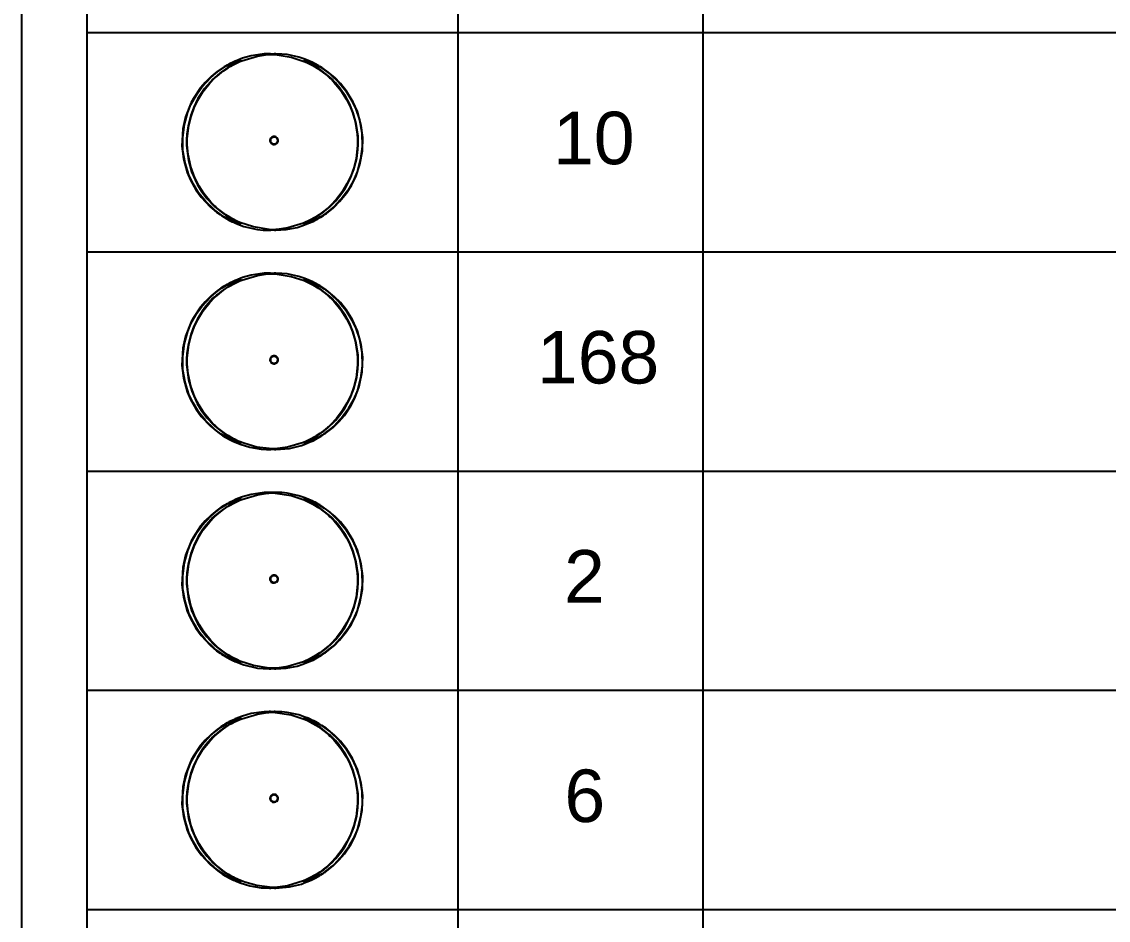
# Model space of a CAD drawing. Header units: millimetres. Extents: x 0 to 135, y -17 to 120.
# Drawn here: x 0 to 7.62, y 66.45 to 72.75 of the extents above; entities that cross this region are included whole.
import ezdxf

# ---------------------------------------------------------------- set-up
doc = ezdxf.new("R2010")
doc.units = ezdxf.units.MM
doc.layers.add('Plan View', color=7, linetype='Continuous')
doc.layers.add('Plant Legend', color=7, linetype='Continuous')
picture_1 = doc.add_image_def('image1.jpg', size_in_pixel=(8192, 8192))

# ---------------------------------------------------------------- blocks, each defined once
blk = doc.blocks.new('1')
at = {"flags": 1}
for tag in ['Export Name', 'Export Layer']:
    blk.add_attdef(tag, (0, 0), '', height=0.0254, dxfattribs=at)
at = {"layer": 'Plan View'}
image = blk.add_image(picture_1, insert=(0, 0), size_in_units=(120, 120), dxfattribs=dict(at, fade=50))
image.dxf.flags = 7
blk = doc.blocks.new('422')
at = {"layer": 'Plant Legend'}
for points in [[(0.4583, 119.2984), (21.053, 119.2984), (21.053, 6.5593), (0.4583, 6.5593)], [(1.7394, 71.2851), (1.7485, 71.2853), (1.7578, 71.2872), (1.7632, 71.287), (1.7725, 71.285), (1.7819, 71.2852), (1.8541, 71.2898), (1.9317, 71.3046), (1.9731, 71.3173), (2.0189, 71.336), (2.0253, 71.3393), (2.0293, 71.3409), (2.0308, 71.3413), (2.044, 71.3468), (2.0644, 71.3574), (2.0748, 71.3634), (2.0762, 71.3641), (2.0925, 71.3734), (2.0975, 71.3769), (2.1176, 71.3895), (2.1243, 71.3942), (2.1297, 71.3975), (2.1376, 71.4035), (2.1844, 71.4407), (2.1911, 71.4473), (2.2303, 71.4857), (2.2795, 71.5459), (2.3128, 71.5981), (2.3463, 71.6663), (2.373, 71.7453), (2.3905, 71.8428), (2.3928, 71.9351), (2.3823, 72.0207), (2.3556, 72.117), (2.3262, 72.184), (2.2794, 72.2614), (2.2363, 72.3149), (2.1965, 72.3556), (2.151, 72.3938), (2.1054, 72.4259), (2.0908, 72.4344), (2.0855, 72.438), (2.0587, 72.4527), (2.0547, 72.4545), (2.0373, 72.4635), (2.0306, 72.4661), (2.0253, 72.4677), (2.0238, 72.4687), (2.0091, 72.4754), (1.9865, 72.4841), (1.9451, 72.499), (1.8621, 72.5165), (1.8247, 72.5205), (1.7819, 72.5213), (1.7766, 72.5222), (1.7699, 72.5221), (1.7605, 72.5203), (1.7538, 72.5202), (1.7445, 72.5222), (1.7351, 72.5221), (1.7017, 72.5211), (1.6094, 72.5083), (1.5479, 72.4914), (1.5154, 72.4781), (1.5104, 72.4758), (1.4983, 72.4714), (1.4917, 72.468), (1.4524, 72.45), (1.4449, 72.4453), (1.4206, 72.4312), (1.3994, 72.4178), (1.3713, 72.3978), (1.3293, 72.363), (1.3259, 72.3599), (1.2868, 72.3216), (1.2547, 72.2841), (1.2042, 72.2091), (1.1892, 72.1812), (1.1492, 72.0809), (1.1303, 71.9953), (1.1241, 71.8736), (1.1347, 71.7867), (1.1614, 71.6903), (1.1841, 71.6367), (1.2216, 71.5697), (1.259, 71.5176), (1.3219, 71.4505), (1.3676, 71.4122), (1.3915, 71.3948), (1.4021, 71.3878), (1.4583, 71.3546), (1.477, 71.3451), (1.4863, 71.3413), (1.4917, 71.3395), (1.4944, 71.3382), (1.4957, 71.3373), (1.5118, 71.3305), (1.5131, 71.3301), (1.5146, 71.3293), (1.5171, 71.3285), (1.5586, 71.3123), (1.6549, 71.2907), (1.695, 71.2868), (1.7351, 71.286)], [(1.7578, 71.289), (1.7351, 71.2902), (1.6254, 71.3082), (1.5305, 71.3393), (1.5131, 71.3471), (1.4743, 71.3672), (1.4476, 71.3831), (1.4275, 71.3965), (1.4207, 71.4015), (1.374, 71.4378), (1.3647, 71.4457), (1.3564, 71.4537), (1.3499, 71.4593), (1.3267, 71.4831), (1.2773, 71.5433), (1.2437, 71.5954), (1.2143, 71.6529), (1.186, 71.7291), (1.167, 71.8161), (1.1607, 71.8869), (1.1608, 71.9257), (1.1716, 72.0193), (1.1876, 72.0835), (1.2089, 72.1424), (1.2355, 72.1972), (1.2716, 72.2561), (1.3196, 72.3162), (1.3526, 72.3504), (1.37, 72.3663), (1.4155, 72.4024), (1.4489, 72.425), (1.4623, 72.4334), (1.4827, 72.4446), (1.4837, 72.4453), (1.5305, 72.4679), (1.5439, 72.4729), (1.6535, 72.5053), (1.7097, 72.5141), (1.7592, 72.5181), (1.7779, 72.5171), (1.8902, 72.4994), (1.9825, 72.4694), (2.0012, 72.4615), (2.0052, 72.4593), (2.0427, 72.44), (2.0841, 72.4148), (2.0922, 72.4085), (2.143, 72.3694), (2.1523, 72.3615), (2.1604, 72.3537), (2.1644, 72.3506), (2.1903, 72.3243), (2.2048, 72.3082), (2.2396, 72.2641), (2.2785, 72.2026), (2.3016, 72.1571), (2.3205, 72.1103), (2.3392, 72.0474), (2.3537, 71.9592), (2.3556, 71.9282), (2.3562, 71.8816), (2.3454, 71.788), (2.3295, 71.7238), (2.3081, 71.665), (2.2816, 71.6101), (2.2482, 71.5553), (2.2081, 71.5031), (2.1654, 71.4577), (2.1561, 71.4496), (2.1496, 71.443), (2.1002, 71.4039), (2.0907, 71.3975), (2.0868, 71.3943), (2.06, 71.3774), (2.0173, 71.3538), (1.9865, 71.3393), (1.9758, 71.3351), (1.8662, 71.3024), (1.806, 71.293)], [(1.5278, 71.3289), (1.5091, 71.3351), (1.4917, 71.3418), (1.4716, 71.3523), (1.4609, 71.3567), (1.4502, 71.3628), (1.4235, 71.378), (1.3981, 71.394), (1.3553, 71.426), (1.3497, 71.4309), (1.2894, 71.4884), (1.241, 71.5486), (1.2022, 71.6115), (1.1726, 71.6743), (1.1456, 71.7586), (1.1313, 71.8442), (1.1291, 71.9364), (1.1409, 72.0274), (1.1649, 72.113), (1.1874, 72.1665), (1.23, 72.2427), (1.2633, 72.2881), (1.3285, 72.3585), (1.374, 72.3956), (1.4021, 72.4157), (1.4369, 72.4372), (1.4436, 72.4407), (1.4917, 72.4651), (1.4984, 72.4676), (1.5118, 72.4735), (1.5305, 72.479), (1.5332, 72.479), (1.5345, 72.4786), (1.5352, 72.4781), (1.5345, 72.4766), (1.5332, 72.4751), (1.5265, 72.471), (1.4777, 72.446), (1.4528, 72.4312), (1.3981, 72.3936), (1.3927, 72.3892), (1.37, 72.3707), (1.366, 72.3666), (1.3566, 72.359), (1.3513, 72.3535), (1.3419, 72.3456), (1.2831, 72.2787), (1.2683, 72.2587), (1.2359, 72.2079), (1.2067, 72.1491), (1.1854, 72.0928), (1.1667, 72.018), (1.1584, 71.9578), (1.1567, 71.9217), (1.1561, 71.8896), (1.157, 71.8789), (1.1574, 71.8615), (1.1698, 71.7733), (1.1922, 71.6944), (1.2309, 71.6085), (1.259, 71.5618), (1.2991, 71.5084), (1.3433, 71.4603), (1.3554, 71.4496), (1.3981, 71.4134), (1.4262, 71.3933), (1.4329, 71.3892), (1.4463, 71.3801), (1.4704, 71.3654), (1.481, 71.3597), (1.5318, 71.3332), (1.5333, 71.332), (1.5344, 71.3306), (1.5345, 71.3291), (1.5332, 71.3283), (1.5291, 71.3285)], [(1.9825, 71.3288), (1.982, 71.3293), (1.9825, 71.3307), (1.9878, 71.3349), (1.9959, 71.3389), (2.0012, 71.3418), (2.0416, 71.3627), (2.0587, 71.3729), (2.0643, 71.3761), (2.0694, 71.3795), (2.1176, 71.4125), (2.1243, 71.418), (2.147, 71.4365), (2.151, 71.4406), (2.1577, 71.4457), (2.1657, 71.4537), (2.1738, 71.4603), (2.2032, 71.4914), (2.246, 71.5446), (2.266, 71.5741), (2.3051, 71.6462), (2.3304, 71.7104), (2.3504, 71.7893), (2.3587, 71.8508), (2.3605, 71.8869), (2.3609, 71.9177), (2.3596, 71.9458), (2.3472, 72.0341), (2.3262, 72.1091), (2.2992, 72.1731), (2.2714, 72.2243), (2.2244, 72.2908), (2.2005, 72.3189), (2.1722, 72.3483), (2.1629, 72.3564), (2.159, 72.3604), (2.1508, 72.3671), (2.0971, 72.4099), (2.0801, 72.4211), (2.0439, 72.4433), (2.032, 72.45), (1.9865, 72.4731), (1.9837, 72.4754), (1.9826, 72.4767), (1.9827, 72.4781), (1.9838, 72.4788), (1.9852, 72.4791), (1.9878, 72.4787), (2.0079, 72.4721), (2.0253, 72.4654), (2.028, 72.464), (2.0388, 72.458), (2.0534, 72.4519), (2.0641, 72.4459), (2.0721, 72.4416), (2.0761, 72.4392), (2.0908, 72.431), (2.1216, 72.4111), (2.163, 72.3801), (2.2276, 72.3189), (2.2731, 72.2627), (2.3162, 72.1932), (2.3444, 72.133), (2.3687, 72.0595), (2.3854, 71.9672), (2.388, 71.8722), (2.3773, 71.7853), (2.3522, 71.6944), (2.3243, 71.6302), (2.287, 71.5647), (2.2538, 71.5192), (2.1885, 71.4487), (2.1826, 71.4443), (2.1764, 71.4383), (2.1323, 71.4037), (2.1042, 71.3846), (2.0962, 71.3794), (2.0775, 71.3686), (2.0681, 71.3633), (2.029, 71.344), (2.028, 71.3433), (2.0052, 71.3338), (1.9878, 71.3285), (1.9852, 71.3282), (1.9838, 71.3283)], [(1.7652, 71.8869), (1.7732, 71.8869), (1.7839, 71.8896), (1.7899, 71.8939), (1.7939, 71.8977), (1.7966, 71.9017), (1.7993, 71.9102), (1.7994, 71.9177), (1.7972, 71.9257), (1.795, 71.9297), (1.7926, 71.9326), (1.7859, 71.9383), (1.7817, 71.9404), (1.7752, 71.9418), (1.7665, 71.9418), (1.7598, 71.9404), (1.7546, 71.9378), (1.7485, 71.9331), (1.7458, 71.9297), (1.7431, 71.9243), (1.7418, 71.919), (1.7415, 71.9124), (1.7432, 71.9043), (1.7445, 71.9015), (1.7471, 71.8976), (1.7511, 71.8936), (1.7566, 71.8896), (1.7605, 71.888)], [(1.7645, 71.8895), (1.7592, 71.8918), (1.7538, 71.8956), (1.751, 71.899), (1.7478, 71.9057), (1.7466, 71.911), (1.7466, 71.9177), (1.7478, 71.9231), (1.7502, 71.9284), (1.7529, 71.9324), (1.7565, 71.9357), (1.7618, 71.9388), (1.7645, 71.9398), (1.7685, 71.9404), (1.7752, 71.94), (1.7766, 71.9397), (1.7819, 71.937), (1.7878, 71.9324), (1.7907, 71.9284), (1.7932, 71.9231), (1.7944, 71.9177), (1.7945, 71.9124), (1.7931, 71.9057), (1.7907, 71.9003), (1.7872, 71.8956), (1.7819, 71.8916), (1.7792, 71.89), (1.7776, 71.8896), (1.7766, 71.8891), (1.7699, 71.8885), (1.7659, 71.889)], [(1.7394, 69.7477), (1.7485, 69.7478), (1.7578, 69.7497), (1.7632, 69.7495), (1.7725, 69.7476), (1.7819, 69.7477), (1.8782, 69.7558), (1.9624, 69.776), (1.9825, 69.7838), (2.0066, 69.7939), (2.0083, 69.7945), (2.0189, 69.7985), (2.028, 69.8029), (2.0308, 69.8038), (2.044, 69.8093), (2.0644, 69.8199), (2.0925, 69.8359), (2.0975, 69.8394), (2.1176, 69.852), (2.1243, 69.8566), (2.1297, 69.86), (2.1376, 69.8659), (2.1844, 69.9032), (2.1911, 69.9098), (2.2272, 69.9446), (2.2634, 69.987), (2.3089, 70.0539), (2.3369, 70.1075), (2.3678, 70.189), (2.3892, 70.2933), (2.3929, 70.3963), (2.3823, 70.4832), (2.3556, 70.5795), (2.3208, 70.6571), (2.2794, 70.7239), (2.2363, 70.7774), (2.1951, 70.8193), (2.135, 70.8684), (2.1054, 70.8884), (2.0908, 70.8969), (2.0855, 70.9005), (2.0587, 70.9152), (2.0547, 70.917), (2.0373, 70.9259), (2.0306, 70.9286), (2.0253, 70.9302), (2.0238, 70.9312), (2.0091, 70.9379), (1.9865, 70.9466), (1.9451, 70.9615), (1.8621, 70.979), (1.8247, 70.983), (1.7819, 70.9838), (1.7766, 70.9847), (1.7699, 70.9846), (1.7605, 70.9828), (1.7538, 70.9827), (1.7445, 70.9847), (1.7351, 70.9846), (1.7017, 70.9836), (1.6094, 70.9708), (1.5479, 70.9539), (1.5154, 70.9406), (1.5104, 70.9383), (1.4983, 70.9339), (1.4917, 70.9305), (1.4524, 70.9125), (1.4449, 70.9078), (1.4246, 70.8964), (1.4155, 70.8905), (1.3978, 70.879), (1.3713, 70.8603), (1.3293, 70.8255), (1.3259, 70.8224), (1.2868, 70.7841), (1.2547, 70.7466), (1.2042, 70.6716), (1.1892, 70.6437), (1.1492, 70.5434), (1.1303, 70.4578), (1.1241, 70.3361), (1.1347, 70.2491), (1.1614, 70.1528), (1.1841, 70.0992), (1.2216, 70.0322), (1.259, 69.9801), (1.3219, 69.913), (1.3874, 69.8599), (1.4021, 69.8503), (1.4115, 69.8439), (1.4583, 69.8171), (1.477, 69.8076), (1.4863, 69.8038), (1.4917, 69.802), (1.4984, 69.7984), (1.5332, 69.7845), (1.6, 69.7635), (1.6789, 69.7505), (1.7164, 69.7482), (1.7351, 69.7485)], [(1.7578, 69.7515), (1.6495, 69.7652), (1.5653, 69.7892), (1.5184, 69.807), (1.4917, 69.8203), (1.4902, 69.8212), (1.4743, 69.8297), (1.4476, 69.8456), (1.4275, 69.859), (1.4207, 69.864), (1.374, 69.9003), (1.366, 69.9069), (1.3564, 69.9162), (1.3526, 69.9191), (1.3267, 69.9456), (1.2773, 70.0058), (1.2437, 70.0579), (1.2143, 70.1154), (1.186, 70.1916), (1.167, 70.2786), (1.1607, 70.3494), (1.1608, 70.3882), (1.1716, 70.4818), (1.1876, 70.546), (1.2089, 70.6049), (1.2355, 70.6597), (1.2716, 70.7186), (1.3196, 70.7787), (1.3526, 70.8129), (1.37, 70.8288), (1.4155, 70.8649), (1.4489, 70.8875), (1.4623, 70.8959), (1.4827, 70.9071), (1.4837, 70.9078), (1.5305, 70.9304), (1.5439, 70.9354), (1.6535, 70.9678), (1.711, 70.9767), (1.7592, 70.9806), (1.7779, 70.9796), (1.8902, 70.9619), (1.9825, 70.9319), (2.0012, 70.924), (2.0052, 70.9218), (2.0427, 70.9025), (2.0841, 70.8773), (2.0922, 70.871), (2.143, 70.8319), (2.1523, 70.8241), (2.1604, 70.8162), (2.1644, 70.8131), (2.1903, 70.7868), (2.2397, 70.7266), (2.2785, 70.6651), (2.3016, 70.6196), (2.3205, 70.5728), (2.3392, 70.5099), (2.3537, 70.4217), (2.3556, 70.3907), (2.3562, 70.3441), (2.3454, 70.2505), (2.3295, 70.1863), (2.3081, 70.1274), (2.2816, 70.0726), (2.2482, 70.0178), (2.2081, 69.9656), (2.1644, 69.9193), (2.1561, 69.9121), (2.1496, 69.9055), (2.1443, 69.9014), (2.1176, 69.8795), (2.1002, 69.8664), (2.0907, 69.86), (2.0654, 69.8431), (2.06, 69.8399), (2.0173, 69.8163), (1.9985, 69.807), (1.9758, 69.7976), (1.8635, 69.7644), (1.7779, 69.7527)], [(1.5278, 69.7914), (1.5091, 69.7976), (1.4917, 69.8043), (1.469, 69.8159), (1.4609, 69.8192), (1.4502, 69.8253), (1.4382, 69.8319), (1.3981, 69.8565), (1.3553, 69.8885), (1.3497, 69.8934), (1.2894, 69.9509), (1.241, 70.0111), (1.2022, 70.074), (1.1726, 70.1368), (1.1456, 70.2211), (1.1313, 70.3067), (1.1291, 70.3989), (1.1409, 70.4899), (1.1649, 70.5755), (1.1874, 70.629), (1.23, 70.7052), (1.2633, 70.7506), (1.3285, 70.821), (1.374, 70.8581), (1.4021, 70.8782), (1.4101, 70.8836), (1.4369, 70.8997), (1.4436, 70.9032), (1.4917, 70.9276), (1.4984, 70.9301), (1.5091, 70.9349), (1.5171, 70.9375), (1.5305, 70.9415), (1.5332, 70.9415), (1.5345, 70.9411), (1.5352, 70.9406), (1.5345, 70.9391), (1.5332, 70.9376), (1.5265, 70.9335), (1.4777, 70.9085), (1.4528, 70.8937), (1.3981, 70.8561), (1.3927, 70.8517), (1.37, 70.8332), (1.366, 70.8291), (1.3566, 70.8215), (1.3513, 70.816), (1.3419, 70.8081), (1.2924, 70.7531), (1.2683, 70.7212), (1.2323, 70.6637), (1.2067, 70.6116), (1.1854, 70.5553), (1.1667, 70.4805), (1.1584, 70.4203), (1.1567, 70.3842), (1.1561, 70.3521), (1.157, 70.3414), (1.1574, 70.324), (1.1698, 70.2358), (1.1923, 70.1569), (1.2309, 70.071), (1.259, 70.0243), (1.2991, 69.9709), (1.3433, 69.9228), (1.3554, 69.9121), (1.3981, 69.8759), (1.4222, 69.8584), (1.4329, 69.8517), (1.4463, 69.8426), (1.4516, 69.8395), (1.4704, 69.8279), (1.481, 69.8222), (1.5318, 69.7957), (1.5333, 69.7945), (1.5344, 69.7931), (1.5345, 69.7916), (1.5332, 69.7908), (1.5291, 69.791)], [(1.9825, 69.7913), (1.982, 69.7918), (1.9825, 69.7933), (1.9878, 69.7974), (2.0012, 69.8043), (2.0416, 69.8252), (2.0587, 69.8354), (2.0643, 69.8386), (2.0694, 69.842), (2.0748, 69.8453), (2.1189, 69.8761), (2.1243, 69.8805), (2.147, 69.899), (2.151, 69.9031), (2.1577, 69.9082), (2.1671, 69.9175), (2.1738, 69.9228), (2.2032, 69.9539), (2.246, 70.0071), (2.266, 70.0366), (2.3051, 70.1087), (2.3304, 70.1729), (2.3504, 70.2518), (2.3587, 70.3133), (2.3605, 70.3494), (2.3609, 70.3802), (2.3596, 70.4083), (2.3475, 70.4952), (2.3262, 70.5716), (2.2992, 70.6356), (2.2714, 70.6868), (2.2244, 70.7533), (2.2005, 70.7814), (2.1722, 70.8108), (2.1629, 70.8189), (2.159, 70.8229), (2.1508, 70.8296), (2.0971, 70.8723), (2.0801, 70.8835), (2.0439, 70.9058), (2.032, 70.9125), (1.9865, 70.9356), (1.9837, 70.9379), (1.9826, 70.9392), (1.9827, 70.9406), (1.9838, 70.9413), (1.9852, 70.9416), (1.9878, 70.9412), (2.0146, 70.9319), (2.0253, 70.9279), (2.028, 70.9265), (2.0388, 70.9205), (2.0534, 70.9144), (2.0641, 70.9084), (2.0721, 70.9041), (2.0761, 70.9017), (2.0908, 70.8935), (2.1216, 70.8736), (2.163, 70.8426), (2.2276, 70.7814), (2.2731, 70.7252), (2.3162, 70.6557), (2.3444, 70.5955), (2.3687, 70.522), (2.3854, 70.4297), (2.388, 70.3347), (2.3773, 70.2478), (2.3522, 70.1569), (2.3243, 70.0927), (2.2936, 70.0378), (2.287, 70.0272), (2.2538, 69.9817), (2.1885, 69.9112), (2.1826, 69.9068), (2.1764, 69.9008), (2.1323, 69.8662), (2.1069, 69.8486), (2.0801, 69.8325), (2.0681, 69.8258), (2.024, 69.8041), (2.0052, 69.7963), (1.9878, 69.791), (1.9852, 69.7907), (1.9838, 69.7908)], [(1.7665, 70.3494), (1.7732, 70.3494), (1.7839, 70.3521), (1.7899, 70.3564), (1.7939, 70.3602), (1.7966, 70.3642), (1.7993, 70.3727), (1.7994, 70.3802), (1.7972, 70.3882), (1.795, 70.3922), (1.7926, 70.3951), (1.7885, 70.3989), (1.7846, 70.4016), (1.7806, 70.4033), (1.7752, 70.4043), (1.7652, 70.4043), (1.7592, 70.4027), (1.7508, 70.3976), (1.7468, 70.3936), (1.7443, 70.3896), (1.742, 70.3829), (1.7415, 70.3749), (1.7432, 70.3668), (1.7445, 70.364), (1.7471, 70.3601), (1.7511, 70.3561), (1.7566, 70.3521), (1.7605, 70.3505), (1.7632, 70.3499)], [(1.7645, 70.352), (1.7592, 70.3543), (1.7538, 70.3581), (1.751, 70.3615), (1.7478, 70.3682), (1.7466, 70.3735), (1.7466, 70.3802), (1.7477, 70.3856), (1.7511, 70.3924), (1.7552, 70.3972), (1.7592, 70.3998), (1.7618, 70.4013), (1.7645, 70.4023), (1.7685, 70.4029), (1.7752, 70.4025), (1.7766, 70.4022), (1.7832, 70.3986), (1.7878, 70.3949), (1.7907, 70.3909), (1.7932, 70.3856), (1.7944, 70.3802), (1.7945, 70.3749), (1.7931, 70.3682), (1.7907, 70.3628), (1.7879, 70.3588), (1.7819, 70.3541), (1.7792, 70.3525), (1.7776, 70.3521), (1.7766, 70.3516), (1.7712, 70.351), (1.7672, 70.3512), (1.7659, 70.3515)], [(1.7394, 68.2102), (1.7485, 68.2103), (1.7578, 68.2122), (1.7632, 68.2121), (1.7725, 68.2101), (1.7819, 68.2102), (1.8541, 68.2148), (1.9317, 68.2297), (1.9731, 68.2423), (2.0189, 68.261), (2.0253, 68.2643), (2.0293, 68.2659), (2.0308, 68.2663), (2.044, 68.2718), (2.0644, 68.2824), (2.0748, 68.2884), (2.0762, 68.2891), (2.0925, 68.2984), (2.0975, 68.3019), (2.1176, 68.3145), (2.1243, 68.3192), (2.1297, 68.3225), (2.1376, 68.3285), (2.1844, 68.3657), (2.1911, 68.3723), (2.2303, 68.4108), (2.2795, 68.4709), (2.3128, 68.5232), (2.3463, 68.5913), (2.373, 68.6703), (2.3905, 68.7678), (2.3928, 68.8601), (2.3823, 68.9457), (2.3556, 69.042), (2.3262, 69.109), (2.2794, 69.1865), (2.2363, 69.2399), (2.1965, 69.2806), (2.151, 69.3188), (2.1054, 69.3509), (2.0908, 69.3594), (2.0855, 69.363), (2.0587, 69.3777), (2.0547, 69.3795), (2.0373, 69.3885), (2.0306, 69.3911), (2.0253, 69.3927), (2.0238, 69.3937), (2.0091, 69.4004), (1.9865, 69.4091), (1.9451, 69.424), (1.8621, 69.4415), (1.8247, 69.4455), (1.7819, 69.4463), (1.7766, 69.4472), (1.7699, 69.4471), (1.7605, 69.4453), (1.7538, 69.4452), (1.7445, 69.4472), (1.7351, 69.4471), (1.7017, 69.4461), (1.6094, 69.4333), (1.5479, 69.4164), (1.5154, 69.4031), (1.5104, 69.4008), (1.4983, 69.3964), (1.4917, 69.393), (1.4524, 69.375), (1.4449, 69.3703), (1.4206, 69.3563), (1.3994, 69.3428), (1.3713, 69.3228), (1.3293, 69.288), (1.3259, 69.2849), (1.2868, 69.2466), (1.2547, 69.2091), (1.2042, 69.1341), (1.1892, 69.1062), (1.1492, 69.0059), (1.1303, 68.9203), (1.1241, 68.7986), (1.1347, 68.7117), (1.1614, 68.6153), (1.1841, 68.5617), (1.2216, 68.4947), (1.259, 68.4426), (1.3219, 68.3756), (1.3676, 68.3372), (1.3915, 68.3198), (1.4021, 68.3128), (1.4583, 68.2796), (1.477, 68.2701), (1.4863, 68.2663), (1.4917, 68.2645), (1.4944, 68.2632), (1.4957, 68.2623), (1.5118, 68.2555), (1.5131, 68.2551), (1.5146, 68.2543), (1.5171, 68.2535), (1.5586, 68.2373), (1.6549, 68.2157), (1.695, 68.2118), (1.7351, 68.211)], [(1.5278, 68.2539), (1.5091, 68.2601), (1.4917, 68.2668), (1.4716, 68.2773), (1.4609, 68.2817), (1.4502, 68.2878), (1.4235, 68.303), (1.3981, 68.319), (1.3553, 68.351), (1.3497, 68.3559), (1.2894, 68.4134), (1.241, 68.4736), (1.2022, 68.5365), (1.1726, 68.5993), (1.1456, 68.6836), (1.1313, 68.7692), (1.1291, 68.8614), (1.1409, 68.9524), (1.1649, 69.038), (1.1874, 69.0915), (1.23, 69.1677), (1.2633, 69.2132), (1.3285, 69.2835), (1.374, 69.3206), (1.4021, 69.3408), (1.4369, 69.3622), (1.4436, 69.3657), (1.4917, 69.3901), (1.4984, 69.3926), (1.5118, 69.3985), (1.5305, 69.404), (1.5332, 69.404), (1.5345, 69.4036), (1.5352, 69.4031), (1.5345, 69.4016), (1.5332, 69.4001), (1.5265, 69.396), (1.4777, 69.371), (1.4528, 69.3563), (1.3981, 69.3186), (1.3927, 69.3142), (1.37, 69.2957), (1.366, 69.2916), (1.3566, 69.284), (1.3513, 69.2785), (1.3419, 69.2706), (1.2831, 69.2037), (1.2683, 69.1837), (1.2359, 69.1329), (1.2067, 69.0741), (1.1854, 69.0178), (1.1667, 68.943), (1.1584, 68.8828), (1.1567, 68.8467), (1.1561, 68.8146), (1.157, 68.8039), (1.1574, 68.7865), (1.1698, 68.6983), (1.1922, 68.6194), (1.2309, 68.5335), (1.259, 68.4868), (1.2991, 68.4334), (1.3433, 68.3853), (1.3554, 68.3746), (1.3981, 68.3384), (1.4262, 68.3183), (1.4329, 68.3142), (1.4463, 68.3051), (1.4704, 68.2904), (1.481, 68.2847), (1.5318, 68.2582), (1.5333, 68.257), (1.5344, 68.2556), (1.5345, 68.2541), (1.5332, 68.2533), (1.5291, 68.2535)], [(1.7578, 68.214), (1.7351, 68.2152), (1.6254, 68.2332), (1.5305, 68.2643), (1.5131, 68.2721), (1.4743, 68.2922), (1.4476, 68.3081), (1.4275, 68.3215), (1.4207, 68.3265), (1.374, 68.3628), (1.3647, 68.3707), (1.3564, 68.3787), (1.3499, 68.3843), (1.3267, 68.4081), (1.2773, 68.4683), (1.2437, 68.5204), (1.2143, 68.5779), (1.186, 68.6542), (1.167, 68.7411), (1.1607, 68.812), (1.1608, 68.8507), (1.1716, 68.9444), (1.1876, 69.0085), (1.2089, 69.0674), (1.2355, 69.1222), (1.2716, 69.1811), (1.3196, 69.2412), (1.3526, 69.2754), (1.37, 69.2913), (1.4155, 69.3274), (1.4489, 69.35), (1.4623, 69.3584), (1.4827, 69.3696), (1.4837, 69.3703), (1.5305, 69.3929), (1.5439, 69.3979), (1.6535, 69.4303), (1.7097, 69.4391), (1.7592, 69.4431), (1.7779, 69.4421), (1.8902, 69.4244), (1.9825, 69.3945), (2.0012, 69.3865), (2.0052, 69.3843), (2.0427, 69.365), (2.0841, 69.3398), (2.0922, 69.3335), (2.143, 69.2944), (2.1523, 69.2866), (2.1604, 69.2787), (2.1644, 69.2757), (2.1903, 69.2493), (2.2048, 69.2332), (2.2396, 69.1891), (2.2785, 69.1276), (2.3016, 69.0821), (2.3205, 69.0353), (2.3392, 68.9724), (2.3537, 68.8842), (2.3556, 68.8532), (2.3562, 68.8066), (2.3454, 68.713), (2.3295, 68.6488), (2.3081, 68.59), (2.2816, 68.5351), (2.2482, 68.4803), (2.2081, 68.4281), (2.1654, 68.3827), (2.1561, 68.3746), (2.1496, 68.368), (2.1002, 68.3289), (2.0907, 68.3225), (2.0868, 68.3194), (2.06, 68.3024), (2.0173, 68.2788), (1.9865, 68.2643), (1.9758, 68.2601), (1.8662, 68.2274), (1.806, 68.218)], [(1.9825, 68.2538), (1.982, 68.2543), (1.9825, 68.2558), (1.9878, 68.2599), (1.9959, 68.2639), (2.0012, 68.2668), (2.0416, 68.2877), (2.0587, 68.2979), (2.0643, 68.3011), (2.0694, 68.3045), (2.1176, 68.3375), (2.1243, 68.343), (2.147, 68.3615), (2.151, 68.3656), (2.1577, 68.3707), (2.1657, 68.3787), (2.1738, 68.3853), (2.2032, 68.4164), (2.246, 68.4696), (2.266, 68.4991), (2.3051, 68.5712), (2.3304, 68.6354), (2.3504, 68.7143), (2.3587, 68.7758), (2.3605, 68.812), (2.3609, 68.8427), (2.3596, 68.8708), (2.3472, 68.9591), (2.3262, 69.0341), (2.2992, 69.0981), (2.2714, 69.1493), (2.2244, 69.2158), (2.2005, 69.244), (2.1722, 69.2733), (2.1629, 69.2814), (2.159, 69.2854), (2.1508, 69.2921), (2.0971, 69.3349), (2.0801, 69.3461), (2.0439, 69.3683), (2.032, 69.375), (1.9865, 69.3981), (1.9837, 69.4004), (1.9826, 69.4017), (1.9827, 69.4031), (1.9838, 69.4038), (1.9852, 69.4041), (1.9878, 69.4037), (2.0079, 69.3971), (2.0253, 69.3904), (2.028, 69.389), (2.0388, 69.383), (2.0534, 69.3769), (2.0641, 69.3709), (2.0721, 69.3666), (2.0761, 69.3642), (2.0908, 69.356), (2.1216, 69.3361), (2.163, 69.3051), (2.2276, 69.2439), (2.2731, 69.1877), (2.3162, 69.1182), (2.3444, 69.058), (2.3687, 68.9845), (2.3854, 68.8922), (2.388, 68.7972), (2.3773, 68.7103), (2.3522, 68.6194), (2.3243, 68.5552), (2.287, 68.4897), (2.2538, 68.4442), (2.1885, 68.3737), (2.1826, 68.3693), (2.1764, 68.3633), (2.1323, 68.3287), (2.1042, 68.3096), (2.0962, 68.3044), (2.0775, 68.2936), (2.0681, 68.2883), (2.029, 68.269), (2.028, 68.2683), (2.0052, 68.2588), (1.9878, 68.2535), (1.9852, 68.2532), (1.9838, 68.2533)], [(1.7652, 68.812), (1.7732, 68.812), (1.7839, 68.8146), (1.7899, 68.8189), (1.7939, 68.8227), (1.7966, 68.8267), (1.7993, 68.8352), (1.7994, 68.8427), (1.7972, 68.8507), (1.795, 68.8548), (1.7926, 68.8576), (1.7859, 68.8633), (1.7817, 68.8654), (1.7752, 68.8668), (1.7665, 68.8668), (1.7598, 68.8654), (1.7546, 68.8628), (1.7485, 68.8581), (1.7458, 68.8547), (1.7431, 68.8493), (1.7418, 68.8441), (1.7415, 68.8374), (1.7432, 68.8293), (1.7445, 68.8265), (1.7471, 68.8226), (1.7511, 68.8186), (1.7566, 68.8146), (1.7605, 68.8131)], [(1.7645, 68.8145), (1.7592, 68.8168), (1.7538, 68.8206), (1.751, 68.824), (1.7478, 68.8307), (1.7466, 68.836), (1.7466, 68.8427), (1.7478, 68.8481), (1.7502, 68.8534), (1.7529, 68.8574), (1.7565, 68.8607), (1.7618, 68.8638), (1.7645, 68.8648), (1.7685, 68.8654), (1.7752, 68.865), (1.7766, 68.8647), (1.7819, 68.862), (1.7878, 68.8574), (1.7907, 68.8534), (1.7932, 68.8481), (1.7944, 68.8427), (1.7945, 68.8374), (1.7931, 68.8307), (1.7907, 68.8253), (1.7872, 68.8206), (1.7819, 68.8166), (1.7792, 68.815), (1.7776, 68.8146), (1.7766, 68.8141), (1.7699, 68.8135), (1.7659, 68.814)], [(1.7394, 66.6727), (1.7485, 66.6728), (1.7578, 66.6747), (1.7632, 66.6746), (1.7725, 66.6726), (1.7819, 66.6727), (1.8782, 66.6808), (1.9624, 66.701), (1.9825, 66.7088), (2.0066, 66.7189), (2.0083, 66.7195), (2.0189, 66.7235), (2.028, 66.7279), (2.0308, 66.7288), (2.044, 66.7343), (2.0644, 66.7449), (2.0925, 66.7609), (2.0975, 66.7644), (2.1176, 66.777), (2.1243, 66.7816), (2.1297, 66.785), (2.1376, 66.791), (2.1844, 66.8282), (2.1911, 66.8348), (2.2272, 66.8696), (2.2634, 66.912), (2.3089, 66.9789), (2.3369, 67.0325), (2.3678, 67.114), (2.3892, 67.2183), (2.3929, 67.3213), (2.3823, 67.4082), (2.3556, 67.5045), (2.3208, 67.5821), (2.2794, 67.6489), (2.2363, 67.7024), (2.1951, 67.7443), (2.135, 67.7934), (2.1054, 67.8134), (2.0908, 67.8219), (2.0855, 67.8255), (2.0587, 67.8402), (2.0547, 67.842), (2.0373, 67.851), (2.0306, 67.8536), (2.0253, 67.8552), (2.0238, 67.8562), (2.0091, 67.8629), (1.9865, 67.8716), (1.9451, 67.8865), (1.8621, 67.904), (1.8247, 67.908), (1.7819, 67.9088), (1.7766, 67.9097), (1.7699, 67.9096), (1.7605, 67.9078), (1.7538, 67.9077), (1.7445, 67.9097), (1.7351, 67.9096), (1.7017, 67.9086), (1.6094, 67.8958), (1.5479, 67.8789), (1.5154, 67.8656), (1.5104, 67.8633), (1.4983, 67.8589), (1.4917, 67.8555), (1.4524, 67.8375), (1.4449, 67.8328), (1.4246, 67.8214), (1.4155, 67.8155), (1.3978, 67.804), (1.3713, 67.7853), (1.3293, 67.7505), (1.3259, 67.7474), (1.2868, 67.7091), (1.2547, 67.6716), (1.2042, 67.5966), (1.1892, 67.5687), (1.1492, 67.4684), (1.1303, 67.3828), (1.1241, 67.2611), (1.1347, 67.1742), (1.1614, 67.0778), (1.1841, 67.0242), (1.2216, 66.9572), (1.259, 66.9051), (1.3219, 66.8381), (1.3874, 66.785), (1.4021, 66.7753), (1.4115, 66.7689), (1.4583, 66.7421), (1.477, 66.7326), (1.4863, 66.7288), (1.4917, 66.727), (1.4984, 66.7234), (1.5332, 66.7095), (1.6, 66.6885), (1.6789, 66.6755), (1.7164, 66.6732), (1.7351, 66.6735)], [(1.5278, 66.7164), (1.5091, 66.7226), (1.4917, 66.7293), (1.469, 66.7409), (1.4609, 66.7442), (1.4502, 66.7503), (1.4382, 66.757), (1.3981, 66.7815), (1.3553, 66.8135), (1.3497, 66.8184), (1.2894, 66.8759), (1.241, 66.9361), (1.2022, 66.999), (1.1726, 67.0618), (1.1456, 67.1461), (1.1313, 67.2317), (1.1291, 67.3239), (1.1409, 67.4149), (1.1649, 67.5005), (1.1874, 67.554), (1.23, 67.6302), (1.2633, 67.6757), (1.3285, 67.746), (1.374, 67.7831), (1.4021, 67.8033), (1.4101, 67.8086), (1.4369, 67.8247), (1.4436, 67.8282), (1.4917, 67.8526), (1.4984, 67.8551), (1.5091, 67.8599), (1.5171, 67.8625), (1.5305, 67.8665), (1.5332, 67.8665), (1.5345, 67.8661), (1.5352, 67.8656), (1.5345, 67.8641), (1.5332, 67.8626), (1.5265, 67.8585), (1.4777, 67.8335), (1.4528, 67.8187), (1.3981, 67.7811), (1.3927, 67.7767), (1.37, 67.7582), (1.366, 67.7541), (1.3566, 67.7465), (1.3513, 67.741), (1.3419, 67.7331), (1.2924, 67.6781), (1.2683, 67.6462), (1.2323, 67.5887), (1.2067, 67.5366), (1.1854, 67.4803), (1.1667, 67.4055), (1.1584, 67.3453), (1.1567, 67.3092), (1.1561, 67.2771), (1.157, 67.2664), (1.1574, 67.249), (1.1698, 67.1608), (1.1923, 67.0819), (1.2309, 66.996), (1.259, 66.9493), (1.2991, 66.896), (1.3433, 66.8478), (1.3554, 66.8372), (1.3981, 66.8009), (1.4222, 66.7834), (1.4329, 66.7767), (1.4463, 66.7676), (1.4516, 66.7645), (1.4704, 66.7529), (1.481, 66.7472), (1.5318, 66.7207), (1.5333, 66.7195), (1.5344, 66.7181), (1.5345, 66.7166), (1.5332, 66.7159), (1.5291, 66.716)], [(1.7578, 66.6765), (1.6495, 66.6902), (1.5653, 66.7142), (1.5184, 66.732), (1.4917, 66.7453), (1.4902, 66.7462), (1.4743, 66.7547), (1.4476, 66.7706), (1.4275, 66.784), (1.4207, 66.789), (1.374, 66.8253), (1.366, 66.832), (1.3564, 66.8412), (1.3526, 66.8441), (1.3267, 66.8706), (1.2773, 66.9308), (1.2437, 66.9829), (1.2143, 67.0404), (1.186, 67.1167), (1.167, 67.2036), (1.1607, 67.2745), (1.1608, 67.3132), (1.1716, 67.4069), (1.1876, 67.471), (1.2089, 67.5299), (1.2355, 67.5847), (1.2716, 67.6436), (1.3196, 67.7037), (1.3526, 67.7379), (1.37, 67.7538), (1.4155, 67.7899), (1.4489, 67.8125), (1.4623, 67.8209), (1.4827, 67.8321), (1.4837, 67.8328), (1.5305, 67.8554), (1.5439, 67.8604), (1.6535, 67.8928), (1.711, 67.9017), (1.7592, 67.9056), (1.7779, 67.9046), (1.8902, 67.8869), (1.9825, 67.857), (2.0012, 67.849), (2.0052, 67.8468), (2.0427, 67.8275), (2.0841, 67.8023), (2.0922, 67.796), (2.143, 67.7569), (2.1523, 67.7491), (2.1604, 67.7412), (2.1644, 67.7382), (2.1903, 67.7118), (2.2397, 67.6516), (2.2785, 67.5901), (2.3016, 67.5446), (2.3205, 67.4978), (2.3392, 67.4349), (2.3537, 67.3467), (2.3556, 67.3157), (2.3562, 67.2691), (2.3454, 67.1755), (2.3295, 67.1113), (2.3081, 67.0525), (2.2816, 66.9976), (2.2482, 66.9428), (2.2081, 66.8906), (2.1644, 66.8443), (2.1561, 66.8372), (2.1496, 66.8305), (2.1443, 66.8264), (2.1176, 66.8046), (2.1002, 66.7914), (2.0907, 66.785), (2.0654, 66.7681), (2.06, 66.7649), (2.0173, 66.7413), (1.9985, 66.732), (1.9758, 66.7226), (1.8635, 66.6894), (1.7779, 66.6777)], [(1.9825, 66.7163), (1.982, 66.7168), (1.9825, 66.7183), (1.9878, 66.7224), (2.0012, 66.7293), (2.0416, 66.7502), (2.0587, 66.7604), (2.0643, 66.7636), (2.0694, 66.767), (2.0748, 66.7703), (2.1189, 66.8011), (2.1243, 66.8055), (2.147, 66.824), (2.151, 66.8281), (2.1577, 66.8332), (2.1671, 66.8425), (2.1738, 66.8478), (2.2032, 66.8789), (2.246, 66.9321), (2.266, 66.9616), (2.3051, 67.0337), (2.3304, 67.0979), (2.3504, 67.1768), (2.3587, 67.2383), (2.3605, 67.2745), (2.3609, 67.3052), (2.3596, 67.3333), (2.3475, 67.4202), (2.3262, 67.4966), (2.2992, 67.5606), (2.2714, 67.6118), (2.2244, 67.6783), (2.2005, 67.7065), (2.1722, 67.7358), (2.1629, 67.7439), (2.159, 67.7479), (2.1508, 67.7546), (2.0971, 67.7974), (2.0801, 67.8086), (2.0439, 67.8308), (2.032, 67.8375), (1.9865, 67.8606), (1.9837, 67.8629), (1.9826, 67.8642), (1.9827, 67.8656), (1.9838, 67.8663), (1.9852, 67.8666), (1.9878, 67.8662), (2.0146, 67.8569), (2.0253, 67.8529), (2.028, 67.8515), (2.0388, 67.8455), (2.0534, 67.8394), (2.0641, 67.8334), (2.0721, 67.8291), (2.0761, 67.8267), (2.0908, 67.8185), (2.1216, 67.7986), (2.163, 67.7676), (2.2276, 67.7064), (2.2731, 67.6502), (2.3162, 67.5807), (2.3444, 67.5205), (2.3687, 67.447), (2.3854, 67.3547), (2.388, 67.2597), (2.3773, 67.1728), (2.3522, 67.0819), (2.3243, 67.0177), (2.2936, 66.9629), (2.287, 66.9522), (2.2538, 66.9067), (2.1885, 66.8362), (2.1826, 66.8318), (2.1764, 66.8258), (2.1323, 66.7912), (2.1069, 66.7736), (2.0801, 66.7575), (2.0681, 66.7508), (2.024, 66.7291), (2.0052, 66.7213), (1.9878, 66.716), (1.9852, 66.7157), (1.9838, 66.7159)], [(1.7665, 67.2745), (1.7732, 67.2745), (1.7839, 67.2771), (1.7899, 67.2814), (1.7939, 67.2852), (1.7966, 67.2892), (1.7993, 67.2977), (1.7994, 67.3052), (1.7972, 67.3132), (1.795, 67.3173), (1.7926, 67.3201), (1.7885, 67.3239), (1.7846, 67.3267), (1.7806, 67.3283), (1.7752, 67.3293), (1.7652, 67.3293), (1.7592, 67.3277), (1.7508, 67.3226), (1.7468, 67.3186), (1.7443, 67.3146), (1.742, 67.3079), (1.7415, 67.2999), (1.7432, 67.2918), (1.7445, 67.289), (1.7471, 67.2851), (1.7511, 67.2811), (1.7566, 67.2771), (1.7605, 67.2756), (1.7632, 67.2749)], [(1.7645, 67.277), (1.7592, 67.2793), (1.7538, 67.2831), (1.751, 67.2865), (1.7478, 67.2932), (1.7466, 67.2985), (1.7466, 67.3052), (1.7477, 67.3106), (1.7511, 67.3175), (1.7552, 67.3222), (1.7592, 67.3249), (1.7618, 67.3263), (1.7645, 67.3273), (1.7685, 67.3279), (1.7752, 67.3275), (1.7766, 67.3272), (1.7832, 67.3236), (1.7878, 67.3199), (1.7907, 67.3159), (1.7932, 67.3106), (1.7944, 67.3052), (1.7945, 67.2999), (1.7931, 67.2932), (1.7907, 67.2878), (1.7879, 67.2838), (1.7819, 67.2791), (1.7792, 67.2775), (1.7776, 67.2771), (1.7766, 67.2766), (1.7712, 67.276), (1.7672, 67.2762), (1.7659, 67.2765)]]:
    blk.add_lwpolyline(points, close=True, dxfattribs=at)
for points in [[(3.06, 118.0871), (3.06, 6.5595)], [(4.7795, 118.0871), (4.7795, 6.5595)], [(0.4583, 72.6717), (21.053, 72.6717)], [(0.4583, 71.1342), (21.053, 71.1342)], [(0.4583, 69.5967), (21.053, 69.5967)], [(0.4583, 68.0592), (21.053, 68.0592)], [(0.4583, 66.5218), (21.053, 66.5218)]]:
    blk.add_lwpolyline(points, dxfattribs=at)
at = {"flags": 1}
for tag in ['Export Name', 'Export Layer']:
    blk.add_attdef(tag, (0, 0), '', height=0.0254, dxfattribs=at)
at = {"layer": 'Plant Legend', "char_height": 0.368116, "attachment_point": 1}
for s, insert in [('\\fArial|b0|i0;10', (3.7276, 72.1163)), ('\\fArial|b0|i0;168', (3.6149, 70.5788)), ('\\fArial|b0|i0;2', (3.805, 69.0426)), ('\\fArial|b0|i0;6', (3.8074, 67.5038))]:
    blk.add_mtext(s, dxfattribs=dict(at, insert=insert))

msp = doc.modelspace()

# ---------------------------------------------------------------- block references
at = {"layer": 'Plan View', "color": 7}
msp.add_blockref('1', (0, 0), dxfattribs=at)
at = {"layer": 'Plant Legend', "color": 7}
msp.add_blockref('422', (0, 0), dxfattribs=at)

doc.saveas('drawing.dxf')
